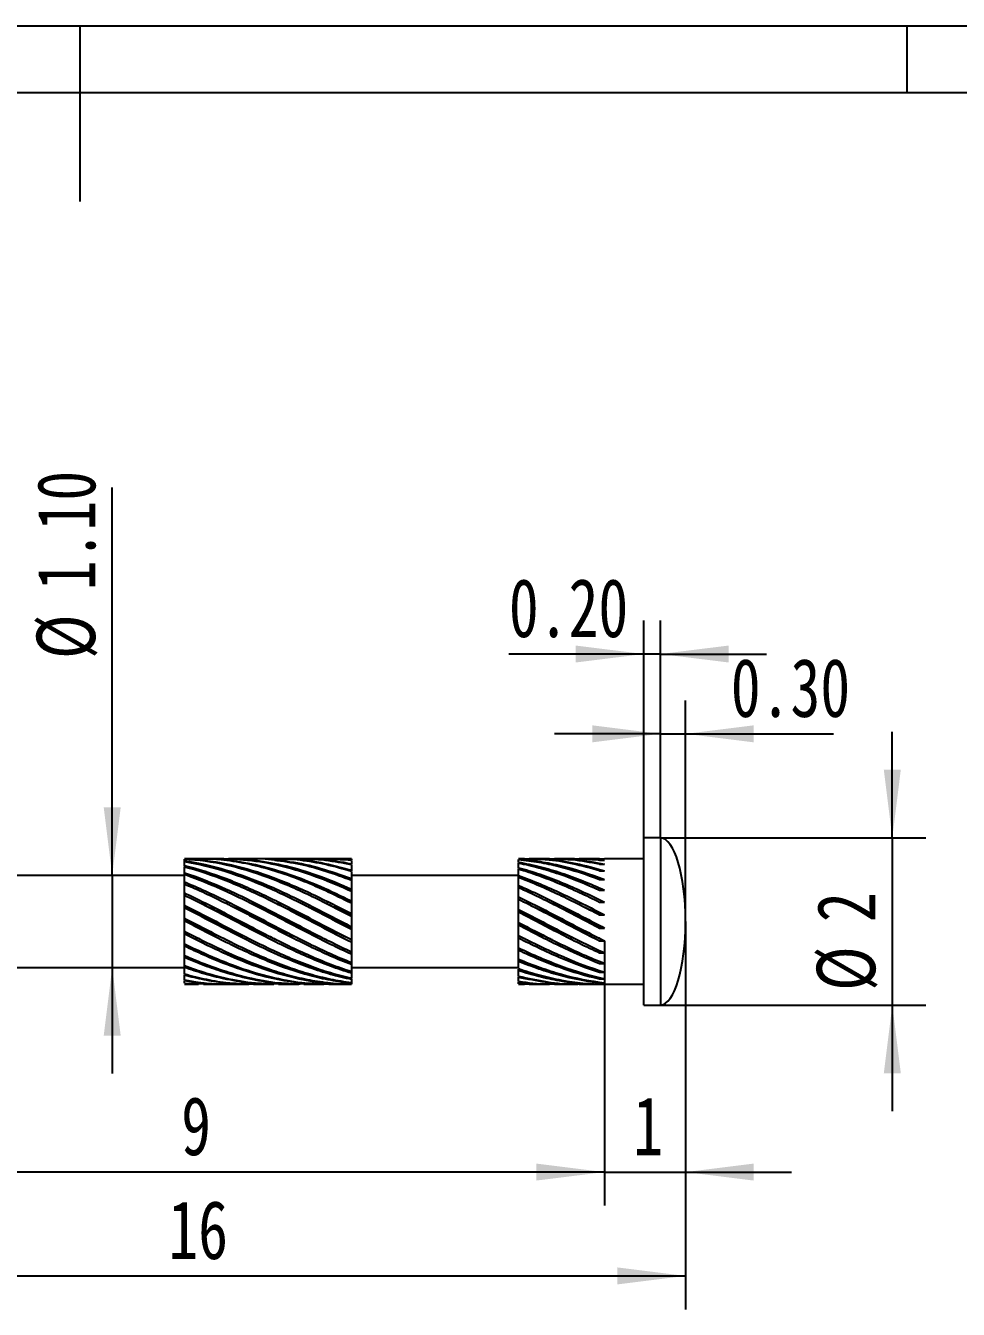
# Model space of a CAD drawing. Header units: millimetres. Extents: x 0 to 297, y 0 to 210.
# Drawn here: x 145.3 to 201.1, y 133.4 to 210.2 of the extents above; entities that cross this region are included whole.
import ezdxf

# ---------------------------------------------------------------- set-up
doc = ezdxf.new("R2010")
doc.units = ezdxf.units.MM
doc.layers.add('图框', color=7, linetype='Continuous')
doc.styles.add('SLDTEXTSTYLE1', font='HYSWLONGFANGSONG.TTF')
doc.dimstyles.new('SLDDIMSTYLE0', dxfattribs={"dimtxt": 3.5, "dimasz": 4.08, "dimexe": 0, "dimexo": 0.0625, "dimgap": 0.875, "dimtad": 2, "dimlfac": 0.2, "dimrnd": 1e-09, "dimzin": 12, "dimdsep": 46, "dimtxsty": 'SLDTEXTSTYLE1', "dimsah": 1, "dimcen": 0.09, "dimadec": 0, "dimazin": 3, "dimtfac": 1, "dimtofl": 0, "dimtmove": 0, "dimatfit": 3, "dimfxl": 0, "dimfrac": 2, "dimtolj": 1, "dimtzin": 12, "dimarcsym": 0})
doc.dimstyles.new('SLDDIMSTYLE1', dxfattribs={"dimtxt": 3.5, "dimasz": 4.08, "dimexe": 0, "dimexo": 0.0625, "dimgap": 0.875, "dimtad": 2, "dimlfac": 0.2, "dimrnd": 1e-09, "dimzin": 4, "dimdsep": 46, "dimtxsty": 'SLDTEXTSTYLE1', "dimsah": 1, "dimcen": 0.09, "dimadec": 0, "dimazin": 1, "dimtfac": 1, "dimtmove": 0, "dimatfit": 0, "dimfxl": 0, "dimfrac": 2, "dimtolj": 1, "dimtzin": 12, "dimarcsym": 0})
doc.dimstyles.new('SLDDIMSTYLE2', dxfattribs={"dimtxt": 3.5, "dimasz": 4.08, "dimexe": 0, "dimexo": 0.0625, "dimgap": 0.875, "dimtad": 2, "dimlfac": 0.2, "dimrnd": 1e-09, "dimzin": 12, "dimdsep": 46, "dimtxsty": 'SLDTEXTSTYLE1', "dimsah": 1, "dimcen": 0.09, "dimadec": 0, "dimazin": 3, "dimtfac": 1, "dimtmove": 0, "dimatfit": 0, "dimfxl": 0, "dimfrac": 2, "dimtolj": 1, "dimtzin": 12, "dimarcsym": 0})
doc.dimstyles.new('SLDDIMSTYLE3', dxfattribs={"dimtxt": 3.5, "dimasz": 4.08, "dimexe": 0, "dimexo": 0.0625, "dimgap": 0.875, "dimtad": 2, "dimlfac": 0.2, "dimrnd": 1e-09, "dimzin": 0, "dimdsep": 46, "dimtxsty": 'SLDTEXTSTYLE1', "dimsah": 1, "dimcen": 0.09, "dimadec": 0, "dimazin": 0, "dimtfac": 1, "dimtmove": 0, "dimatfit": 0, "dimfxl": 0, "dimfrac": 2, "dimtolj": 1, "dimtzin": 12, "dimarcsym": 0})

# ---------------------------------------------------------------- blocks, each defined once
blk = doc.blocks.new('_D')
at = {"layer": '图框'}
for p, q in [((184.75, 156.575), (184.75, 133.36)), ((104.75, 155.075), (104.75, 133.36)), ((104.75, 135.36), (184.75, 135.36))]:
    blk.add_line(p, q, dxfattribs=at)
for points in [[(104.75, 135.36), (108.83, 134.852), (108.83, 135.868)], [(184.75, 135.36), (180.67, 135.868), (180.67, 134.852)]]:
    blk.add_solid(points, dxfattribs=at)
at = {"layer": '图框', "insert": (153.791, 139.872), "char_height": 3.5, "attachment_point": 1, "style": 'SLDTEXTSTYLE1'}
blk.add_mtext('16', dxfattribs=at)
blk = doc.blocks.new('_D_2')
at = {"layer": '图框'}
for p, q in [((197.126, 161.575), (197.126, 167.925)), ((183.25, 161.575), (199.126, 161.575)), ((197.126, 161.575), (197.126, 151.575)), ((183.25, 151.575), (199.126, 151.575)), ((197.126, 151.575), (197.126, 145.225))]:
    blk.add_line(p, q, dxfattribs=at)
for points in [[(197.126, 161.575), (197.634, 165.655), (196.618, 165.655)], [(197.126, 151.575), (196.618, 147.495), (197.634, 147.495)]]:
    blk.add_solid(points, dxfattribs=at)
at = {"layer": '图框', "char_height": 3.5, "attachment_point": 1, "rotation": 90, "style": 'SLDTEXTSTYLE1'}
for s, insert in [('2', (192.615, 156.539)), ('%%c', (192.6, 152.425))]:
    blk.add_mtext(s, dxfattribs=dict(at, insert=insert))
blk = doc.blocks.new('_D_3')
at = {"layer": '图框'}
for p, q in [((182.25, 161.575), (182.25, 174.582)), ((183.25, 161.575), (183.25, 174.582)), ((182.25, 172.582), (174.175, 172.582)), ((183.25, 172.582), (182.25, 172.582)), ((183.25, 172.582), (189.6, 172.582))]:
    blk.add_line(p, q, dxfattribs=at)
for points in [[(182.25, 172.582), (178.17, 173.09), (178.17, 172.074)], [(183.25, 172.582), (187.33, 172.074), (187.33, 173.09)]]:
    blk.add_solid(points, dxfattribs=at)
at = {"layer": '图框', "insert": (174.175, 177.094), "char_height": 3.5, "attachment_point": 1, "style": 'SLDTEXTSTYLE1'}
blk.add_mtext('0.20', dxfattribs=at)
blk = doc.blocks.new('_D_4')
at = {"layer": '图框'}
for p, q in [((183.25, 161.575), (183.25, 169.805)), ((184.75, 156.575), (184.75, 169.805)), ((183.25, 167.805), (176.9, 167.805)), ((183.25, 167.805), (184.75, 167.805)), ((184.75, 167.805), (193.599, 167.805))]:
    blk.add_line(p, q, dxfattribs=at)
for points in [[(183.25, 167.805), (179.17, 168.313), (179.17, 167.297)], [(184.75, 167.805), (188.83, 167.297), (188.83, 168.313)]]:
    blk.add_solid(points, dxfattribs=at)
at = {"layer": '图框', "insert": (187.46, 172.317), "char_height": 3.5, "attachment_point": 1, "style": 'SLDTEXTSTYLE1'}
blk.add_mtext('0.30', dxfattribs=at)
blk = doc.blocks.new('_D_5')
at = {"layer": '图框'}
for p, q in [((150.432, 159.325), (150.432, 182.544)), ((150.432, 159.325), (150.432, 153.825)), ((150.432, 153.825), (150.432, 147.475))]:
    blk.add_line(p, q, dxfattribs=at)
for points in [[(150.432, 159.325), (150.94, 163.405), (149.924, 163.405)], [(150.432, 153.825), (149.924, 149.745), (150.94, 149.745)]]:
    blk.add_solid(points, dxfattribs=at)
at = {"layer": '图框', "char_height": 3.5, "attachment_point": 1, "rotation": 90, "style": 'SLDTEXTSTYLE1'}
for s, insert in [('1.10', (145.921, 176.404)), ('%%c', (145.906, 172.29))]:
    blk.add_mtext(s, dxfattribs=dict(at, insert=insert))
blk = doc.blocks.new('_D_7')
at = {"layer": '图框'}
for p, q in [((184.75, 156.575), (184.75, 139.575)), ((179.895, 155.416), (179.895, 139.575)), ((179.895, 141.575), (173.545, 141.575)), ((179.895, 141.575), (184.75, 141.575)), ((184.75, 141.575), (191.1, 141.575))]:
    blk.add_line(p, q, dxfattribs=at)
for points in [[(179.895, 141.575), (175.815, 142.083), (175.815, 141.067)], [(184.75, 141.575), (188.83, 141.067), (188.83, 142.083)]]:
    blk.add_solid(points, dxfattribs=at)
at = {"layer": '图框', "insert": (181.621, 146.087), "char_height": 3.5, "attachment_point": 1, "style": 'SLDTEXTSTYLE1'}
blk.add_mtext('1', dxfattribs=at)
blk = doc.blocks.new('_D_8')
at = {"layer": '图框'}
for p, q in [((179.895, 155.416), (179.895, 139.575)), ((134.606, 152.907), (134.606, 139.575)), ((179.895, 141.575), (134.606, 141.575))]:
    blk.add_line(p, q, dxfattribs=at)
for points in [[(134.606, 141.575), (138.686, 141.067), (138.686, 142.083)], [(179.895, 141.575), (175.815, 142.083), (175.815, 141.067)]]:
    blk.add_solid(points, dxfattribs=at)
at = {"layer": '图框', "insert": (154.559, 146.087), "char_height": 3.5, "attachment_point": 1, "style": 'SLDTEXTSTYLE1'}
blk.add_mtext('9', dxfattribs=at)

msp = doc.modelspace()

# ---------------------------------------------------------------- linework, layer by layer
at = {"color": 7, "linetype": 'Continuous', "lineweight": 25}
for p, q in [((183.25, 161.575), (182.25, 161.575)), ((182.25, 151.575), (182.25, 161.575)), ((155.606, 160.325), (154.75, 160.325)), ((154.75, 160.321), (154.75, 160.325)), ((154.75, 160.2), (154.75, 160.31)), ((154.75, 160.193), (154.75, 160.2)), ((154.75, 159.921), (154.75, 160.158)), ((154.75, 159.884), (154.75, 159.921)), ((154.75, 159.495), (154.75, 159.849)), ((157.106, 160.325), (155.895, 160.325)), ((158.607, 160.325), (157.395, 160.325)), ((160.104, 160.325), (158.898, 160.325)), ((158.898, 160.307), (158.931, 160.308)), ((161.608, 160.325), (160.394, 160.325)), ((163.103, 160.325), (161.893, 160.325)), ((164.609, 160.325), (163.395, 160.325)), ((163.395, 160.301), (164.75, 160.258)), ((164.75, 160.325), (164.609, 160.318)), ((164.75, 160.325), (164.75, 160.258)), ((164.75, 160.227), (164.75, 160.032)), ((164.75, 160.032), (164.75, 160.005)), ((164.75, 159.97), (164.75, 159.653)), ((175.103, 160.325), (174.75, 160.325)), ((174.75, 160.124), (174.75, 160.277)), ((174.75, 160.107), (174.75, 160.124)), ((174.75, 159.794), (174.75, 160.072)), ((176.608, 160.325), (175.393, 160.325)), ((178.104, 160.325), (176.896, 160.325)), ((179.606, 160.243), (178.104, 160.319)), ((179.606, 160.325), (178.392, 160.325)), ((178.392, 160.314), (179.895, 160.243)), ((179.606, 160.325), (179.895, 160.325)), ((179.606, 160.243), (179.895, 160.243)), ((179.606, 160.001), (179.895, 160.001)), ((182.25, 160.325), (179.895, 160.325)), ((154.75, 159.325), (144.75, 159.325)), ((154.75, 159.432), (154.75, 159.495)), ((154.75, 158.942), (154.75, 159.398)), ((164.75, 159.653), (164.75, 159.6)), ((164.75, 159.565), (164.75, 159.141)), ((174.75, 159.325), (164.75, 159.325)), ((174.75, 159.748), (174.75, 159.794)), ((174.75, 159.324), (174.75, 159.714)), ((174.75, 159.219), (174.75, 159.324)), ((174.75, 158.733), (174.75, 159.219)), ((179.606, 159.609), (179.895, 159.609)), ((179.606, 159.085), (179.895, 159.085)), ((154.75, 158.823), (154.75, 158.942)), ((154.75, 158.286), (154.75, 158.823)), ((164.75, 159.029), (164.75, 158.516)), ((164.75, 158.386), (164.75, 157.807)), ((174.75, 158.048), (174.75, 158.608)), ((179.606, 158.45), (179.895, 158.45)), ((154.75, 157.555), (154.75, 158.149)), ((163.526, 157.522), (164.75, 156.942)), ((164.75, 157.664), (164.75, 157.043)), ((174.75, 157.299), (174.75, 157.908)), ((178.536, 157.518), (179.695, 156.967)), ((179.606, 157.734), (179.895, 157.734)), ((154.75, 156.781), (154.75, 157.407)), ((164.75, 156.894), (164.75, 156.26)), ((174.75, 156.518), (174.75, 157.15)), ((179.606, 156.967), (179.895, 156.967)), ((154.75, 155.998), (154.75, 156.629)), ((154.75, 155.966), (155.453, 155.636)), ((164.75, 156.11), (164.75, 155.49)), ((174.75, 155.74), (174.75, 156.367)), ((179.606, 156.183), (179.75, 156.209)), ((179.606, 156.183), (179.895, 156.183)), ((179.75, 156.209), (179.895, 156.183)), ((154.75, 155.24), (154.75, 155.848)), ((158.709, 155.509), (158.734, 155.496)), ((160.239, 155.494), (160.27, 155.478)), ((161.706, 155.511), (161.735, 155.496)), ((164.75, 155.346), (164.75, 154.767)), ((174.75, 155.727), (175.078, 155.578)), ((174.75, 154.998), (174.75, 155.593)), ((179.606, 155.416), (179.746, 155.491)), ((179.606, 155.416), (179.895, 155.416)), ((154.75, 154.541), (154.75, 155.099)), ((164.75, 154.637), (164.75, 154.123)), ((174.75, 154.325), (174.75, 154.862)), ((179.606, 154.7), (179.709, 154.789)), ((179.606, 154.7), (179.895, 154.7)), ((144.75, 153.825), (154.75, 153.825)), ((154.75, 153.93), (154.75, 154.415)), ((154.75, 153.435), (154.75, 153.825)), ((164.75, 154.123), (164.75, 154.012)), ((164.75, 154.012), (164.75, 153.587)), ((164.75, 153.825), (174.75, 153.825)), ((174.75, 153.751), (174.75, 154.206)), ((174.75, 153.654), (174.75, 153.716)), ((179.606, 154.066), (179.684, 154.156)), ((179.606, 154.066), (179.895, 154.066)), ((154.75, 153.355), (154.75, 153.401)), ((154.75, 153.078), (154.75, 153.355)), ((154.75, 153.026), (154.75, 153.043)), ((154.75, 152.873), (154.75, 153.026)), ((164.75, 153.553), (164.75, 153.499)), ((164.75, 153.499), (164.75, 153.181)), ((164.75, 153.147), (164.75, 153.12)), ((164.75, 153.12), (164.75, 152.924)), ((164.75, 152.893), (164.75, 152.826)), ((174.75, 153.3), (174.75, 153.654)), ((174.75, 153.229), (174.75, 153.265)), ((174.75, 152.992), (174.75, 153.229)), ((174.75, 152.95), (174.75, 152.957)), ((174.75, 152.84), (174.75, 152.95)), ((179.606, 153.541), (179.664, 153.623)), ((179.606, 153.541), (179.895, 153.541)), ((179.606, 153.149), (179.648, 153.216)), ((179.606, 153.149), (179.895, 153.149)), ((179.606, 152.907), (179.632, 152.951)), ((179.606, 152.907), (179.895, 152.907)), ((154.75, 152.873), (155.895, 152.833)), ((155.914, 152.83), (154.75, 152.852)), ((154.75, 152.825), (155.606, 152.825)), ((155.895, 152.825), (157.106, 152.825)), ((157.395, 152.825), (158.607, 152.825)), ((158.898, 152.825), (160.104, 152.825)), ((160.394, 152.825), (161.608, 152.825)), ((161.608, 152.83), (161.179, 152.851)), ((161.893, 152.825), (163.103, 152.825)), ((163.103, 152.831), (162.99, 152.836)), ((163.395, 152.825), (164.609, 152.825)), ((175.35, 152.85), (174.75, 152.83)), ((174.75, 152.84), (175.393, 152.85)), ((174.75, 152.825), (174.75, 152.83)), ((174.75, 152.825), (175.103, 152.825)), ((175.393, 152.825), (176.608, 152.825)), ((176.896, 152.825), (178.104, 152.825)), ((178.392, 152.825), (179.606, 152.825)), ((179.606, 152.825), (179.895, 152.825)), ((179.895, 152.825), (182.25, 152.825)), ((182.25, 151.575), (183.25, 151.575))]:
    msp.add_line(p, q, dxfattribs=at)
at = {"color": 8, "linetype": 'Continuous', "lineweight": 25}
msp.add_line((183.25, 161.575), (183.25, 151.575), dxfattribs=at)
at = {"color": 7, "linetype": 'Continuous', "lineweight": 25}
for major_axis, start_param, end_param in [((0, 5), 4.712389, 6.283185), ((0, -5), 0, 1.570796)]:
    msp.add_ellipse((183.25, 156.575), major_axis=major_axis, ratio=0.3, start_param=start_param, end_param=end_param, dxfattribs=at)
for points, knots in [([(154.75, 160.321), (155.573, 160.299), (156.433, 160.199), (158.075, 159.862), (158.925, 159.62), (160.17, 159.176), (160.577, 159.015), (161.413, 158.667), (161.836, 158.481), (162.672, 158.092), (163.078, 157.891), (163.908, 157.475), (164.33, 157.26), (164.75, 157.043)], [0, 0, 0, 0, 0.25, 0.25, 0.5, 0.5, 0.625, 0.625, 0.75, 0.75, 0.875, 0.875, 1, 1, 1, 1]), ([(154.75, 160.31), (155.58, 160.271), (156.429, 160.154), (158.072, 159.785), (158.931, 159.527), (160.575, 158.912), (161.423, 158.546), (162.668, 157.954), (163.074, 157.75), (163.91, 157.328), (164.332, 157.111), (164.75, 156.894)], [0, 0, 0, 0, 0.25, 0.25, 0.5, 0.5, 0.75, 0.75, 0.875, 0.875, 1, 1, 1, 1]), ([(154.75, 160.2), (155.573, 160.089), (156.433, 159.9), (158.075, 159.404), (158.925, 159.09), (160.17, 158.556), (160.577, 158.368), (161.413, 157.973), (161.836, 157.766), (162.672, 157.345), (163.078, 157.131), (163.908, 156.697), (164.33, 156.477), (164.75, 156.26)], [0, 0, 0, 0, 0.25, 0.25, 0.5, 0.5, 0.625, 0.625, 0.75, 0.75, 0.875, 0.875, 1, 1, 1, 1]), ([(154.75, 160.158), (155.58, 160.029), (156.429, 159.826), (158.072, 159.301), (158.931, 158.973), (160.575, 158.244), (161.423, 157.834), (162.668, 157.197), (163.074, 156.982), (163.91, 156.546), (164.332, 156.326), (164.75, 156.11)], [0, 0, 0, 0, 0.25, 0.25, 0.5, 0.5, 0.75, 0.75, 0.875, 0.875, 1, 1, 1, 1]), ([(154.75, 159.921), (155.573, 159.725), (156.433, 159.456), (158.075, 158.823), (158.925, 158.45), (160.17, 157.849), (160.577, 157.643), (161.413, 157.217), (161.836, 157), (162.672, 156.564), (163.078, 156.347), (163.908, 155.914), (164.33, 155.699), (164.75, 155.49)], [0, 0, 0, 0, 0.25, 0.25, 0.5, 0.5, 0.625, 0.625, 0.75, 0.75, 0.875, 0.875, 1, 1, 1, 1]), ([(154.75, 159.849), (155.58, 159.637), (156.429, 159.355), (158.072, 158.699), (158.931, 158.315), (160.575, 157.504), (161.423, 157.066), (162.668, 156.413), (163.074, 156.197), (163.91, 155.766), (164.332, 155.553), (164.75, 155.346)], [0, 0, 0, 0, 0.25, 0.25, 0.5, 0.5, 0.75, 0.75, 0.875, 0.875, 1, 1, 1, 1]), ([(164.75, 157.664), (164.237, 157.914), (163.217, 158.412), (161.69, 159.073), (160.161, 159.613), (158.634, 160.024), (157.224, 160.245), (156.216, 160.332), (155.715, 160.318), (155.606, 160.315)], [0, 0, 0, 0, 0.168027, 0.334344, 0.502088, 0.668748, 0.83596, 0.964319, 1, 1, 1, 1]), ([(155.895, 160.318), (155.955, 160.32), (156.455, 160.34), (157.568, 160.242), (159.234, 159.967), (161.07, 159.415), (162.91, 158.694), (164.137, 158.102), (164.75, 157.807)], [0, 0, 0, 0, 0.020265, 0.169384, 0.377333, 0.584117, 0.792314, 1, 1, 1, 1]), ([(157.106, 160.325), (157.73, 160.325), (158.38, 160.281), (159.661, 160.104), (160.281, 159.975), (161.563, 159.635), (162.207, 159.426), (163.461, 158.95), (164.111, 158.678), (164.75, 158.386)], [0, 0, 0, 0, 0.25, 0.25, 0.5, 0.5, 0.75, 0.75, 1, 1, 1, 1]), ([(157.24, 160.318), (157.291, 160.321), (157.957, 160.355), (159.234, 160.232), (161.07, 159.878), (162.91, 159.303), (164.137, 158.778), (164.75, 158.516)], [0, 0, 0, 0, 0.02061, 0.265806, 0.509627, 0.755115, 1, 1, 1, 1]), ([(164.75, 159.029), (164.237, 159.22), (163.217, 159.599), (161.69, 160.012), (160.161, 160.252), (159.134, 160.352), (158.616, 160.324), (158.607, 160.324)], [0, 0, 0, 0, 0.250103, 0.49766, 0.74734, 0.995408, 1, 1, 1, 1]), ([(164.75, 159.565), (164.237, 159.714), (163.217, 160.011), (161.69, 160.249), (160.651, 160.352), (160.122, 160.323), (160.104, 160.322)], [0, 0, 0, 0, 0.330741, 0.658115, 0.988297, 1, 1, 1, 1]), ([(160.165, 160.236), (160.465, 160.214), (161.38, 160.146), (162.91, 159.787), (164.137, 159.356), (164.75, 159.141)], [0, 0, 0, 0, 0.196756, 0.598872, 1, 1, 1, 1]), ([(160.394, 160.297), (160.618, 160.304), (161.456, 160.331), (162.91, 160.136), (164.137, 159.814), (164.75, 159.653)], [0, 0, 0, 0, 0.154443, 0.577741, 1, 1, 1, 1]), ([(164.75, 159.97), (164.237, 160.065), (163.217, 160.254), (162.172, 160.35), (161.636, 160.322), (161.608, 160.321)], [0, 0, 0, 0, 0.489001, 0.973025, 1, 1, 1, 1]), ([(161.893, 160.295), (162.233, 160.3), (163.185, 160.316), (164.137, 160.143), (164.75, 160.032)], [0, 0, 0, 0, 0.356138, 1, 1, 1, 1]), ([(164.75, 160.227), (164.237, 160.286), (163.688, 160.35), (163.14, 160.321), (163.103, 160.32)], [0, 0, 0, 0, 0.9335819, 1, 1, 1, 1]), ([(174.75, 160.298), (175.177, 160.272), (175.612, 160.224), (176.475, 160.092), (176.898, 160.007), (178.169, 159.698), (179.055, 159.416), (179.895, 159.085)], [0, 0, 0, 0, 0.25, 0.25, 0.5, 0.5, 1, 1, 1, 1]), ([(174.75, 160.277), (175.156, 160.243), (175.566, 160.192), (176.379, 160.054), (176.774, 159.969), (177.98, 159.666), (178.813, 159.397), (179.606, 159.085)], [0, 0, 0, 0, 0.25, 0.25, 0.5, 0.5, 1, 1, 1, 1]), ([(174.75, 160.124), (175.177, 160.051), (175.612, 159.959), (176.475, 159.74), (176.898, 159.614), (178.169, 159.188), (179.055, 158.836), (179.895, 158.45)], [0, 0, 0, 0, 0.25, 0.25, 0.5, 0.5, 1, 1, 1, 1]), ([(174.75, 160.072), (175.156, 159.995), (175.566, 159.902), (176.379, 159.684), (176.774, 159.561), (177.98, 159.148), (178.813, 158.815), (179.606, 158.45)], [0, 0, 0, 0, 0.25, 0.25, 0.5, 0.5, 1, 1, 1, 1]), ([(179.606, 159.609), (179.066, 159.759), (177.989, 160.058), (176.49, 160.292), (175.528, 160.304), (175.103, 160.309)], [0, 0, 0, 0, 0.359528, 0.717374, 1, 1, 1, 1]), ([(175.393, 160.3), (175.754, 160.302), (176.683, 160.305), (178.181, 160.08), (179.322, 159.766), (179.895, 159.609)], [0, 0, 0, 0, 0.239816, 0.618871, 1, 1, 1, 1]), ([(179.606, 160.001), (179.066, 160.103), (178.066, 160.291), (177.068, 160.306), (176.608, 160.314)], [0, 0, 0, 0, 0.539801, 1, 1, 1, 1]), ([(176.896, 160.305), (177.324, 160.303), (178.322, 160.298), (179.323, 160.109), (179.895, 160.001)], [0, 0, 0, 0, 0.427986, 1, 1, 1, 1]), ([(154.75, 159.495), (155.573, 159.223), (156.433, 158.886), (158.075, 158.143), (158.925, 157.727), (160.17, 157.086), (160.577, 156.87), (161.413, 156.434), (161.836, 156.214), (162.672, 155.783), (163.078, 155.572), (163.908, 155.16), (164.33, 154.959), (164.75, 154.767)], [0, 0, 0, 0, 0.25, 0.25, 0.5, 0.5, 0.625, 0.625, 0.75, 0.75, 0.875, 0.875, 1, 1, 1, 1]), ([(154.75, 159.398), (155.58, 159.111), (156.429, 158.764), (158.072, 158.003), (158.931, 157.58), (160.575, 156.722), (161.423, 156.277), (162.668, 155.637), (163.074, 155.428), (163.91, 155.021), (164.332, 154.823), (164.75, 154.637)], [0, 0, 0, 0, 0.25, 0.25, 0.5, 0.5, 0.75, 0.75, 0.875, 0.875, 1, 1, 1, 1]), ([(164.75, 159.141), (164.75, 159.109), (164.75, 159.072), (164.75, 159.035), (164.75, 159.029)], [0, 0, 0, 0, 0.844564, 1, 1, 1, 1]), ([(174.75, 159.794), (175.177, 159.679), (175.612, 159.546), (176.475, 159.25), (176.898, 159.088), (178.169, 158.564), (179.055, 158.158), (179.895, 157.734)], [0, 0, 0, 0, 0.25, 0.25, 0.5, 0.5, 1, 1, 1, 1]), ([(174.75, 159.714), (175.156, 159.598), (175.566, 159.466), (176.379, 159.178), (176.774, 159.022), (177.98, 158.518), (178.813, 158.134), (179.606, 157.734)], [0, 0, 0, 0, 0.25, 0.25, 0.5, 0.5, 1, 1, 1, 1]), ([(174.75, 159.324), (175.177, 159.171), (175.612, 159.003), (176.475, 158.643), (176.898, 158.452), (178.169, 157.853), (179.055, 157.41), (179.895, 156.967)], [0, 0, 0, 0, 0.25, 0.25, 0.5, 0.5, 1, 1, 1, 1]), ([(174.75, 159.219), (175.156, 159.068), (175.566, 158.905), (176.379, 158.558), (176.774, 158.376), (177.98, 157.803), (178.813, 157.386), (179.606, 156.967)], [0, 0, 0, 0, 0.25, 0.25, 0.5, 0.5, 1, 1, 1, 1]), ([(154.75, 158.942), (155.573, 158.606), (156.433, 158.215), (158.075, 157.395), (158.925, 156.955), (160.17, 156.301), (160.577, 156.085), (161.413, 155.656), (161.836, 155.445), (162.672, 155.037), (163.078, 154.841), (163.908, 154.467), (164.33, 154.289), (164.75, 154.123)], [0, 0, 0, 0, 0.25, 0.25, 0.5, 0.5, 0.625, 0.625, 0.75, 0.75, 0.875, 0.875, 1, 1, 1, 1]), ([(154.75, 158.823), (155.58, 158.474), (156.429, 158.076), (158.072, 157.246), (158.931, 156.802), (160.575, 155.935), (161.423, 155.501), (162.668, 154.901), (163.074, 154.709), (163.91, 154.344), (164.332, 154.171), (164.75, 154.012)], [0, 0, 0, 0, 0.25, 0.25, 0.5, 0.5, 0.75, 0.75, 0.875, 0.875, 1, 1, 1, 1]), ([(154.75, 158.149), (154.75, 158.16), (154.75, 158.205), (154.75, 158.251), (154.75, 158.286)], [0, 0, 0, 0, 0.2451372, 1, 1, 1, 1]), ([(154.75, 158.286), (155.573, 157.899), (156.433, 157.472), (158.075, 156.611), (158.925, 156.165), (160.17, 155.528), (160.577, 155.322), (161.413, 154.919), (161.836, 154.725), (162.672, 154.358), (163.078, 154.186), (163.908, 153.867), (164.33, 153.719), (164.75, 153.587)], [0, 0, 0, 0, 0.25, 0.25, 0.5, 0.5, 0.625, 0.625, 0.75, 0.75, 0.875, 0.875, 1, 1, 1, 1]), ([(164.75, 158.516), (164.75, 158.489), (164.75, 158.445), (164.75, 158.402), (164.75, 158.386)], [0, 0, 0, 0, 0.616749, 1, 1, 1, 1]), ([(174.75, 158.733), (175.177, 158.55), (175.612, 158.354), (176.475, 157.946), (176.898, 157.735), (178.169, 157.086), (179.055, 156.626), (179.895, 156.183)], [0, 0, 0, 0, 0.25, 0.25, 0.5, 0.5, 1, 1, 1, 1]), ([(174.75, 158.608), (174.75, 158.61), (174.75, 158.651), (174.75, 158.694), (174.75, 158.733)], [0, 0, 0, 0, 0.062346, 1, 1, 1, 1]), ([(174.75, 158.608), (175.156, 158.43), (175.566, 158.241), (176.379, 157.851), (176.774, 157.651), (177.98, 157.034), (178.813, 156.602), (179.606, 156.183)], [0, 0, 0, 0, 0.25, 0.25, 0.5, 0.5, 1, 1, 1, 1]), ([(154.75, 158.149), (155.58, 157.754), (156.429, 157.323), (158.072, 156.459), (158.931, 156.013), (160.575, 155.175), (161.423, 154.772), (162.668, 154.238), (163.074, 154.072), (163.91, 153.764), (164.332, 153.623), (164.75, 153.499)], [0, 0, 0, 0, 0.25, 0.25, 0.5, 0.5, 0.75, 0.75, 0.875, 0.875, 1, 1, 1, 1]), ([(154.75, 157.555), (155.573, 157.136), (156.433, 156.69), (158.075, 155.825), (158.925, 155.394), (160.17, 154.801), (160.577, 154.613), (161.413, 154.254), (161.836, 154.086), (162.672, 153.776), (163.078, 153.636), (163.908, 153.385), (164.33, 153.274), (164.75, 153.181)], [0, 0, 0, 0, 0.25, 0.25, 0.5, 0.5, 0.625, 0.625, 0.75, 0.75, 0.875, 0.875, 1, 1, 1, 1]), ([(154.75, 157.421), (154.75, 157.439), (154.75, 157.457), (154.75, 157.476), (154.75, 157.502), (154.75, 157.528), (154.75, 157.555)], [0, 0, 0, 0, 0.0000219703, 0.0000219703, 0.0000219703, 0.00005212027, 0.00005212027, 0.00005212027, 0.00005212027]), ([(156.043, 157.521), (155.997, 157.542), (155.905, 157.586), (155.813, 157.631), (155.767, 157.654)], [0, 0, 0, 0, 0.499712, 1, 1, 1, 1]), ([(156.026, 157.528), (156.434, 157.334), (157.467, 156.841), (158.792, 156.181), (159.707, 155.756), (159.996, 155.621)], [0, 0, 0, 0, 0.3084685, 0.7813713, 1, 1, 1, 1]), ([(157.517, 157.531), (157.469, 157.554), (157.375, 157.599), (157.28, 157.646), (157.233, 157.67)], [0, 0, 0, 0, 0.4998737, 1, 1, 1, 1]), ([(157.507, 157.534), (158.047, 157.278), (159.211, 156.728), (160.528, 156.06), (161.307, 155.705), (161.463, 155.634)], [0, 0, 0, 0, 0.4097278, 0.8815694, 1, 1, 1, 1]), ([(159.042, 157.521), (158.996, 157.543), (158.904, 157.586), (158.812, 157.632), (158.766, 157.655)], [0, 0, 0, 0, 0.499693, 1, 1, 1, 1]), ([(159.03, 157.525), (159.063, 157.51), (159.718, 157.216), (160.997, 156.573), (162.288, 155.933), (162.956, 155.633), (162.997, 155.615)], [0, 0, 0, 0, 0.0247583, 0.4953267, 0.968573, 1, 1, 1, 1]), ([(160.523, 157.528), (160.476, 157.55), (160.381, 157.595), (160.287, 157.642), (160.24, 157.666)], [0, 0, 0, 0, 0.499853, 1, 1, 1, 1]), ([(160.518, 157.524), (160.677, 157.451), (161.461, 157.092), (162.872, 156.385), (164.124, 155.792), (164.75, 155.495)], [0, 0, 0, 0, 0.112522, 0.556277, 1, 1, 1, 1]), ([(162.04, 157.523), (161.994, 157.545), (161.902, 157.588), (161.811, 157.633), (161.765, 157.656)], [0, 0, 0, 0, 0.499667, 1, 1, 1, 1]), ([(162.037, 157.514), (162.316, 157.385), (163.22, 156.966), (164.124, 156.52), (164.75, 156.211)], [0, 0, 0, 0, 0.307831, 1, 1, 1, 1]), ([(163.528, 157.525), (163.481, 157.547), (163.387, 157.592), (163.293, 157.639), (163.246, 157.662)], [0, 0, 0, 0, 0.4998359, 1, 1, 1, 1]), ([(164.75, 157.807), (164.75, 157.785), (164.75, 157.737), (164.75, 157.69), (164.75, 157.664)], [0, 0, 0, 0, 0.438354, 1, 1, 1, 1]), ([(174.75, 158.048), (175.177, 157.842), (175.612, 157.627), (176.475, 157.189), (176.898, 156.966), (178.169, 156.297), (179.055, 155.84), (179.895, 155.416)], [0, 0, 0, 0, 0.25, 0.25, 0.5, 0.5, 1, 1, 1, 1]), ([(174.75, 157.885), (174.75, 157.907), (174.75, 157.93), (174.75, 157.953), (174.75, 157.984), (174.75, 158.016), (174.75, 158.048)], [0, 0, 0, 0, 0.00002197028, 0.00002197028, 0.00002197028, 0.00005209463, 0.00005209463, 0.00005209463, 0.00005209463]), ([(174.75, 157.908), (175.156, 157.71), (175.566, 157.505), (176.379, 157.089), (176.774, 156.879), (177.98, 156.246), (178.813, 155.816), (179.606, 155.416)], [0, 0, 0, 0, 0.25, 0.25, 0.5, 0.5, 1, 1, 1, 1]), ([(175.504, 157.538), (175.461, 157.558), (175.376, 157.599), (175.291, 157.642), (175.248, 157.663)], [0, 0, 0, 0, 0.4998017, 1, 1, 1, 1]), ([(175.499, 157.534), (175.808, 157.391), (176.67, 156.991), (178, 156.323), (179.024, 155.839), (179.495, 155.616)], [0, 0, 0, 0, 0.231636, 0.646701, 1, 1, 1, 1]), ([(177.033, 157.524), (176.985, 157.547), (176.888, 157.593), (176.792, 157.642), (176.743, 157.666)], [0, 0, 0, 0, 0.499796, 1, 1, 1, 1]), ([(177.028, 157.522), (177.379, 157.356), (178.286, 156.928), (179.194, 156.482), (179.75, 156.209)], [0, 0, 0, 0, 0.387818, 1, 1, 1, 1]), ([(178.543, 157.52), (178.5, 157.541), (178.414, 157.581), (178.327, 157.624), (178.284, 157.645)], [0, 0, 0, 0, 0.499769, 1, 1, 1, 1]), ([(154.75, 157.421), (155.168, 157.221), (156.002, 156.823), (157.238, 156.21), (158.057, 155.826), (158.461, 155.637)], [0, 0, 0, 0, 0.337747, 0.673796, 1, 1, 1, 1]), ([(154.75, 157.407), (155.58, 156.983), (156.429, 156.538), (158.072, 155.677), (158.931, 155.25), (160.575, 154.477), (161.423, 154.122), (162.668, 153.678), (163.074, 153.545), (163.91, 153.308), (164.332, 153.205), (164.75, 153.12)], [0, 0, 0, 0, 0.25, 0.25, 0.5, 0.5, 0.75, 0.75, 0.875, 0.875, 1, 1, 1, 1]), ([(154.75, 156.781), (155.573, 156.347), (156.433, 155.903), (158.075, 155.072), (158.925, 154.674), (160.17, 154.152), (160.577, 153.99), (161.413, 153.691), (161.836, 153.555), (162.672, 153.316), (163.078, 153.214), (163.908, 153.042), (164.33, 152.974), (164.75, 152.924)], [0, 0, 0, 0, 0.25, 0.25, 0.5, 0.5, 0.625, 0.625, 0.75, 0.75, 0.875, 0.875, 1, 1, 1, 1]), ([(154.75, 156.696), (154.75, 156.707), (154.75, 156.719), (154.75, 156.731), (154.75, 156.747), (154.75, 156.763), (154.75, 156.781)], [0, 0, 0, 0, 0.0000219703, 0.0000219703, 0.0000219703, 0.00005212027, 0.00005212027, 0.00005212027, 0.00005212027]), ([(164.75, 157.043), (164.75, 157.029), (164.75, 157.014), (164.75, 157), (164.75, 156.98), (164.75, 156.961), (164.75, 156.942)], [0, 0, 0, 0, 0.00002197023, 0.00002197023, 0.00002197023, 0.00005207185, 0.00005207185, 0.00005207185, 0.00005207185]), ([(164.75, 156.942), (164.75, 156.936), (164.75, 156.93), (164.75, 156.923), (164.75, 156.914), (164.75, 156.904), (164.75, 156.894)], [0, 0, 0, 0, 0.00002197027, 0.00002197027, 0.00002197027, 0.00005207727, 0.00005207727, 0.00005207727, 0.00005207727]), ([(174.75, 157.299), (175.177, 157.079), (175.612, 156.854), (176.475, 156.405), (176.898, 156.181), (178.169, 155.52), (179.055, 155.086), (179.895, 154.7)], [0, 0, 0, 0, 0.25, 0.25, 0.5, 0.5, 1, 1, 1, 1]), ([(174.75, 157.181), (174.75, 157.197), (174.75, 157.213), (174.75, 157.23), (174.75, 157.252), (174.75, 157.275), (174.75, 157.299)], [0, 0, 0, 0, 0.00002197028, 0.00002197028, 0.00002197028, 0.00005209463, 0.00005209463, 0.00005209463, 0.00005209463]), ([(174.75, 157.181), (175.309, 156.91), (176.384, 156.388), (177.458, 155.872), (177.973, 155.624)], [0, 0, 0, 0, 0.519435, 1, 1, 1, 1]), ([(174.75, 157.15), (175.156, 156.941), (175.566, 156.728), (176.379, 156.304), (176.774, 156.094), (177.98, 155.471), (178.813, 155.065), (179.606, 154.7)], [0, 0, 0, 0, 0.25, 0.25, 0.5, 0.5, 1, 1, 1, 1]), ([(154.75, 156.696), (155.168, 156.492), (155.917, 156.126), (156.666, 155.771), (156.996, 155.615)], [0, 0, 0, 0, 0.557926, 1, 1, 1, 1]), ([(154.75, 156.629), (154.75, 156.639), (154.75, 156.649), (154.75, 156.658), (154.75, 156.671), (154.75, 156.684), (154.75, 156.696)], [0, 0, 0, 0, 0.00002197023, 0.00002197023, 0.00002197023, 0.00005210711, 0.00005210711, 0.00005210711, 0.00005210711]), ([(154.75, 156.629), (155.58, 156.193), (156.429, 155.754), (158.072, 154.934), (158.931, 154.544), (160.575, 153.871), (161.423, 153.579), (162.668, 153.244), (163.074, 153.15), (163.91, 152.994), (164.332, 152.934), (164.75, 152.893)], [0, 0, 0, 0, 0.25, 0.25, 0.5, 0.5, 0.75, 0.75, 0.875, 0.875, 1, 1, 1, 1]), ([(154.75, 155.998), (155.573, 155.569), (156.433, 155.145), (158.075, 154.385), (158.925, 154.038), (160.17, 153.608), (160.577, 153.48), (161.413, 153.254), (161.836, 153.157), (162.672, 152.999), (163.078, 152.939), (163.908, 152.854), (164.33, 152.831), (164.75, 152.826)], [0, 0, 0, 0, 0.25, 0.25, 0.5, 0.5, 0.625, 0.625, 0.75, 0.75, 0.875, 0.875, 1, 1, 1, 1]), ([(154.75, 155.848), (154.75, 155.865), (154.75, 155.882), (154.75, 155.899), (154.75, 155.922), (154.75, 155.944), (154.75, 155.966)], [0, 0, 0, 0, 0.00002197023, 0.00002197023, 0.00002197023, 0.00005210711, 0.00005210711, 0.00005210711, 0.00005210711]), ([(164.75, 156.26), (164.75, 156.252), (164.75, 156.245), (164.75, 156.238), (164.75, 156.228), (164.75, 156.219), (164.75, 156.211)], [0, 0, 0, 0, 0.00002197023, 0.00002197023, 0.00002197023, 0.00005207185, 0.00005207185, 0.00005207185, 0.00005207185]), ([(164.75, 156.211), (164.75, 156.197), (164.75, 156.183), (164.75, 156.169), (164.75, 156.15), (164.75, 156.13), (164.75, 156.11)], [0, 0, 0, 0, 0.00002197027, 0.00002197027, 0.00002197027, 0.00005207727, 0.00005207727, 0.00005207727, 0.00005207727]), ([(174.75, 156.518), (175.177, 156.294), (175.612, 156.069), (176.475, 155.628), (176.898, 155.413), (178.169, 154.789), (179.055, 154.397), (179.895, 154.066)], [0, 0, 0, 0, 0.25, 0.25, 0.5, 0.5, 1, 1, 1, 1]), ([(174.75, 156.451), (174.75, 156.46), (174.75, 156.469), (174.75, 156.478), (174.75, 156.491), (174.75, 156.504), (174.75, 156.518)], [0, 0, 0, 0, 0.00002197028, 0.00002197028, 0.00002197028, 0.00005209463, 0.00005209463, 0.00005209463, 0.00005209463]), ([(174.75, 156.451), (175.309, 156.176), (175.89, 155.89), (176.47, 155.627), (176.492, 155.617)], [0, 0, 0, 0, 0.961886, 1, 1, 1, 1]), ([(174.75, 156.367), (174.75, 156.38), (174.75, 156.392), (174.75, 156.404), (174.75, 156.42), (174.75, 156.436), (174.75, 156.451)], [0, 0, 0, 0, 0.00002197023, 0.00002197023, 0.00002197023, 0.00005208544, 0.00005208544, 0.00005208544, 0.00005208544]), ([(174.75, 156.367), (175.156, 156.156), (175.566, 155.944), (176.379, 155.531), (176.774, 155.33), (177.98, 154.745), (178.813, 154.379), (179.606, 154.066)], [0, 0, 0, 0, 0.25, 0.25, 0.5, 0.5, 1, 1, 1, 1]), ([(154.75, 155.848), (155.58, 155.421), (156.429, 155.006), (158.072, 154.263), (158.931, 153.926), (160.575, 153.382), (161.423, 153.167), (162.668, 152.956), (163.074, 152.904), (163.91, 152.837), (164.332, 152.822), (164.75, 152.826)], [0, 0, 0, 0, 0.25, 0.25, 0.5, 0.5, 0.75, 0.75, 0.875, 0.875, 1, 1, 1, 1]), ([(154.75, 155.24), (155.192, 155.029), (156.074, 154.607), (157.568, 153.98), (159.234, 153.404), (161.07, 152.993), (162.458, 152.808), (163.234, 152.842), (163.395, 152.849)], [0, 0, 0, 0, 0.1531796, 0.3059259, 0.5189329, 0.7307454, 0.9440062, 1, 1, 1, 1]), ([(154.75, 155.099), (154.75, 155.123), (154.75, 155.17), (154.75, 155.216), (154.75, 155.24)], [0, 0, 0, 0, 0.491039, 1, 1, 1, 1]), ([(155.442, 155.637), (155.491, 155.614), (155.588, 155.568), (155.686, 155.52), (155.734, 155.496)], [0, 0, 0, 0, 0.499638, 1, 1, 1, 1]), ([(156.984, 155.619), (157.031, 155.597), (157.126, 155.552), (157.22, 155.504), (157.268, 155.481)], [0, 0, 0, 0, 0.499642, 1, 1, 1, 1]), ([(158.457, 155.63), (158.503, 155.608), (158.587, 155.569), (158.671, 155.528), (158.709, 155.509)], [0, 0, 0, 0, 0.551039, 1, 1, 1, 1]), ([(159.994, 155.614), (160.04, 155.592), (160.122, 155.553), (160.203, 155.512), (160.239, 155.494)], [0, 0, 0, 0, 0.563726, 1, 1, 1, 1]), ([(161.458, 155.63), (161.505, 155.608), (161.587, 155.57), (161.67, 155.529), (161.706, 155.511)], [0, 0, 0, 0, 0.558336, 1, 1, 1, 1]), ([(162.985, 155.617), (163.031, 155.595), (163.121, 155.552), (163.212, 155.507), (163.257, 155.484)], [0, 0, 0, 0, 0.499585, 1, 1, 1, 1]), ([(164.75, 155.487), (164.75, 155.469), (164.75, 155.423), (164.75, 155.376), (164.75, 155.346)], [0, 0, 0, 0, 0.388437, 1, 1, 1, 1]), ([(174.75, 155.74), (175.177, 155.521), (175.612, 155.306), (176.475, 154.893), (176.898, 154.696), (178.169, 154.136), (179.055, 153.803), (179.895, 153.541)], [0, 0, 0, 0, 0.25, 0.25, 0.5, 0.5, 1, 1, 1, 1]), ([(174.75, 155.593), (174.75, 155.613), (174.75, 155.632), (174.75, 155.651), (174.75, 155.677), (174.75, 155.702), (174.75, 155.727)], [0, 0, 0, 0, 0.00002197023, 0.00002197023, 0.00002197023, 0.00005208544, 0.00005208544, 0.00005208544, 0.00005208544]), ([(174.75, 155.593), (175.156, 155.389), (175.566, 155.188), (176.379, 154.804), (176.774, 154.621), (177.98, 154.099), (178.813, 153.789), (179.606, 153.541)], [0, 0, 0, 0, 0.25, 0.25, 0.5, 0.5, 1, 1, 1, 1]), ([(175.072, 155.576), (175.108, 155.558), (175.179, 155.523), (175.251, 155.487), (175.287, 155.469)], [0, 0, 0, 0, 0.4998829, 1, 1, 1, 1]), ([(176.478, 155.623), (176.525, 155.6), (176.618, 155.556), (176.711, 155.509), (176.758, 155.486)], [0, 0, 0, 0, 0.4998595, 1, 1, 1, 1]), ([(177.959, 155.629), (178.005, 155.607), (178.097, 155.564), (178.189, 155.518), (178.236, 155.495)], [0, 0, 0, 0, 0.499691, 1, 1, 1, 1]), ([(179.484, 155.619), (179.531, 155.597), (179.626, 155.552), (179.72, 155.504), (179.768, 155.481)], [0, 0, 0, 0, 0.499883, 1, 1, 1, 1]), ([(162.795, 152.846), (162.428, 152.856), (161.55, 152.881), (160.161, 153.114), (158.634, 153.509), (157.224, 154.006), (155.931, 154.546), (155.145, 154.914), (154.75, 155.099)], [0, 0, 0, 0, 0.1371001, 0.3277531, 0.5171749, 0.7072238, 0.8531132, 1, 1, 1, 1]), ([(154.75, 154.541), (155.192, 154.354), (156.074, 153.98), (157.568, 153.463), (159.234, 153.052), (160.731, 152.827), (161.618, 152.849), (161.893, 152.856)], [0, 0, 0, 0, 0.185372, 0.37022, 0.627993, 0.884321, 1, 1, 1, 1]), ([(154.75, 154.415), (154.75, 154.443), (154.75, 154.486), (154.75, 154.527), (154.75, 154.541)], [0, 0, 0, 0, 0.680082, 1, 1, 1, 1]), ([(164.75, 154.767), (164.75, 154.76), (164.75, 154.718), (164.75, 154.674), (164.75, 154.637)], [0, 0, 0, 0, 0.154324, 1, 1, 1, 1]), ([(174.75, 154.998), (175.177, 154.795), (175.612, 154.599), (176.475, 154.231), (176.898, 154.06), (178.169, 153.59), (179.055, 153.331), (179.895, 153.149)], [0, 0, 0, 0, 0.25, 0.25, 0.5, 0.5, 1, 1, 1, 1]), ([(174.75, 154.862), (174.75, 154.888), (174.75, 154.934), (174.75, 154.978), (174.75, 154.998)], [0, 0, 0, 0, 0.551987, 1, 1, 1, 1]), ([(174.75, 154.862), (175.156, 154.674), (175.566, 154.493), (176.379, 154.154), (176.774, 153.997), (177.98, 153.561), (178.813, 153.321), (179.606, 153.149)], [0, 0, 0, 0, 0.25, 0.25, 0.5, 0.5, 1, 1, 1, 1]), ([(160.984, 152.861), (160.708, 152.87), (159.925, 152.895), (158.634, 153.123), (157.224, 153.487), (155.931, 153.929), (155.145, 154.253), (154.75, 154.415)], [0, 0, 0, 0, 0.132345, 0.376828, 0.62212, 0.810416, 1, 1, 1, 1]), ([(154.75, 153.93), (155.192, 153.775), (156.074, 153.465), (157.568, 153.091), (159.009, 152.847), (160.009, 152.852), (160.394, 152.854)], [0, 0, 0, 0, 0.234601, 0.468539, 0.794768, 1, 1, 1, 1]), ([(154.75, 153.825), (154.75, 153.858), (154.75, 153.893), (154.75, 153.928), (154.75, 153.93)], [0, 0, 0, 0, 0.931816, 1, 1, 1, 1]), ([(160.104, 152.828), (159.614, 152.842), (158.616, 152.871), (157.224, 153.107), (155.931, 153.428), (155.145, 153.692), (154.75, 153.825)], [0, 0, 0, 0, 0.274481, 0.560059, 0.77928, 1, 1, 1, 1]), ([(174.75, 154.325), (175.177, 154.146), (175.612, 153.978), (176.475, 153.672), (176.898, 153.535), (178.169, 153.174), (179.055, 153), (179.895, 152.907)], [0, 0, 0, 0, 0.25, 0.25, 0.5, 0.5, 1, 1, 1, 1]), ([(174.75, 154.206), (174.75, 154.236), (174.75, 154.276), (174.75, 154.316), (174.75, 154.325)], [0, 0, 0, 0, 0.7583288, 1, 1, 1, 1]), ([(174.75, 154.206), (175.156, 154.042), (175.566, 153.888), (176.379, 153.61), (176.774, 153.485), (177.98, 153.155), (178.813, 152.995), (179.606, 152.907)], [0, 0, 0, 0, 0.25, 0.25, 0.5, 0.5, 1, 1, 1, 1]), ([(174.75, 153.751), (175.177, 153.603), (175.612, 153.47), (176.475, 153.24), (176.898, 153.143), (178.169, 152.907), (179.055, 152.825), (179.895, 152.825)], [0, 0, 0, 0, 0.25, 0.25, 0.5, 0.5, 1, 1, 1, 1]), ([(154.75, 153.435), (155.192, 153.32), (156.074, 153.091), (157.455, 152.868), (158.397, 152.852), (158.898, 152.844)], [0, 0, 0, 0, 0.319299, 0.637694, 1, 1, 1, 1]), ([(158.607, 152.827), (158.106, 152.842), (157.215, 152.87), (155.931, 153.066), (155.145, 153.258), (154.75, 153.355)], [0, 0, 0, 0, 0.389182, 0.693551, 1, 1, 1, 1]), ([(157.24, 152.833), (157.195, 152.83), (156.759, 152.804), (155.931, 152.863), (155.145, 152.971), (154.75, 153.026)], [0, 0, 0, 0, 0.053804, 0.52529, 1, 1, 1, 1]), ([(174.75, 153.654), (175.156, 153.521), (175.566, 153.401), (176.379, 153.195), (176.774, 153.109), (177.98, 152.898), (178.813, 152.825), (179.606, 152.825)], [0, 0, 0, 0, 0.25, 0.25, 0.5, 0.5, 1, 1, 1, 1]), ([(174.75, 153.3), (175.325, 153.176), (176.469, 152.93), (177.681, 152.799), (178.321, 152.833), (178.392, 152.837)], [0, 0, 0, 0, 0.472842, 0.941362, 1, 1, 1, 1]), ([(178.104, 152.832), (178.065, 152.83), (177.489, 152.799), (176.373, 152.908), (175.293, 153.122), (174.75, 153.229)], [0, 0, 0, 0, 0.0349684, 0.515368, 1, 1, 1, 1]), ([(174.75, 152.992), (175.325, 152.91), (176.041, 152.808), (176.755, 152.839), (176.896, 152.845)], [0, 0, 0, 0, 0.802933, 1, 1, 1, 1]), ([(176.608, 152.837), (176.531, 152.833), (175.913, 152.803), (175.293, 152.881), (174.75, 152.95)], [0, 0, 0, 0, 0.124502, 1, 1, 1, 1])]:
    msp.add_open_spline(points, degree=3, knots=knots, dxfattribs=at)
msp.add_open_spline([(154.75, 153.078), (155.62, 152.912), (156.531, 152.825), (157.395, 152.825)], degree=3, dxfattribs=at)
at = {"layer": '图框'}
for p, q in [((0, 210.19), (297, 210.19)), ((198, 210.19), (198, 206.19))]:
    msp.add_line(p, q, dxfattribs=at)
at = {"layer": '图框', "lineweight": 25}
msp.add_line((148.5, 210.19), (148.5, 199.659), dxfattribs=at)
at = {"layer": '图框', "linetype": 'Continuous', "lineweight": 25}
msp.add_line((15, 206.19), (293, 206.19), dxfattribs=at)

# ---------------------------------------------------------------- dimensions: what is measured, and where the dimension line sits
at = {"layer": '图框'}
for base, p1, p2, dimstyle, picture, middle in [((150.432, 153.825), (154.75, 159.325), (154.75, 153.825), 'SLDDIMSTYLE1', '_D_5', (150.432, 177.417)), ((197.126, 151.575), (183.25, 161.575), (183.25, 151.575), 'SLDDIMSTYLE2', '_D_2', (197.126, 155.25))]:
    dim = msp.add_linear_dim(base=base, p1=p1, p2=p2, angle=90, text='%%c<>', dimstyle=dimstyle, dxfattribs=at)
    dim.commit()
    dim.dimension.update_dxf_attribs({"geometry": picture, "text_midpoint": middle, "dimtype": 160})
for base, p1, p2, dimstyle, picture, middle in [((182.25, 172.582), (183.25, 161.575), (182.25, 161.575), 'SLDDIMSTYLE3', '_D_3', (177.245, 172.582)), ((184.75, 167.805), (183.25, 161.575), (184.75, 156.575), 'SLDDIMSTYLE3', '_D_4', (190.529, 167.805)), ((184.75, 135.36), (104.75, 155.075), (184.75, 156.575), 'SLDDIMSTYLE0', '_D', (155.325, 135.36))]:
    dim = msp.add_linear_dim(base=base, p1=p1, p2=p2, dimstyle=dimstyle, dxfattribs=at)
    dim.commit()
    dim.dimension.update_dxf_attribs({"geometry": picture, "text_midpoint": middle, "dimtype": 160})
for base, p2, text, dimstyle, picture, middle in [((184.75, 141.575), (184.75, 156.575), '1', 'SLDDIMSTYLE2', '_D_7', (182.389, 141.575)), ((134.606, 141.575), (134.606, 152.907), '9', 'SLDDIMSTYLE0', '_D_8', (155.325, 141.575))]:
    dim = msp.add_linear_dim(base=base, p1=(179.895, 155.416), p2=p2, text=text, dimstyle=dimstyle, dxfattribs=at)
    dim.commit()
    dim.dimension.update_dxf_attribs({"geometry": picture, "text_midpoint": middle, "dimtype": 160})

doc.saveas('drawing.dxf')
